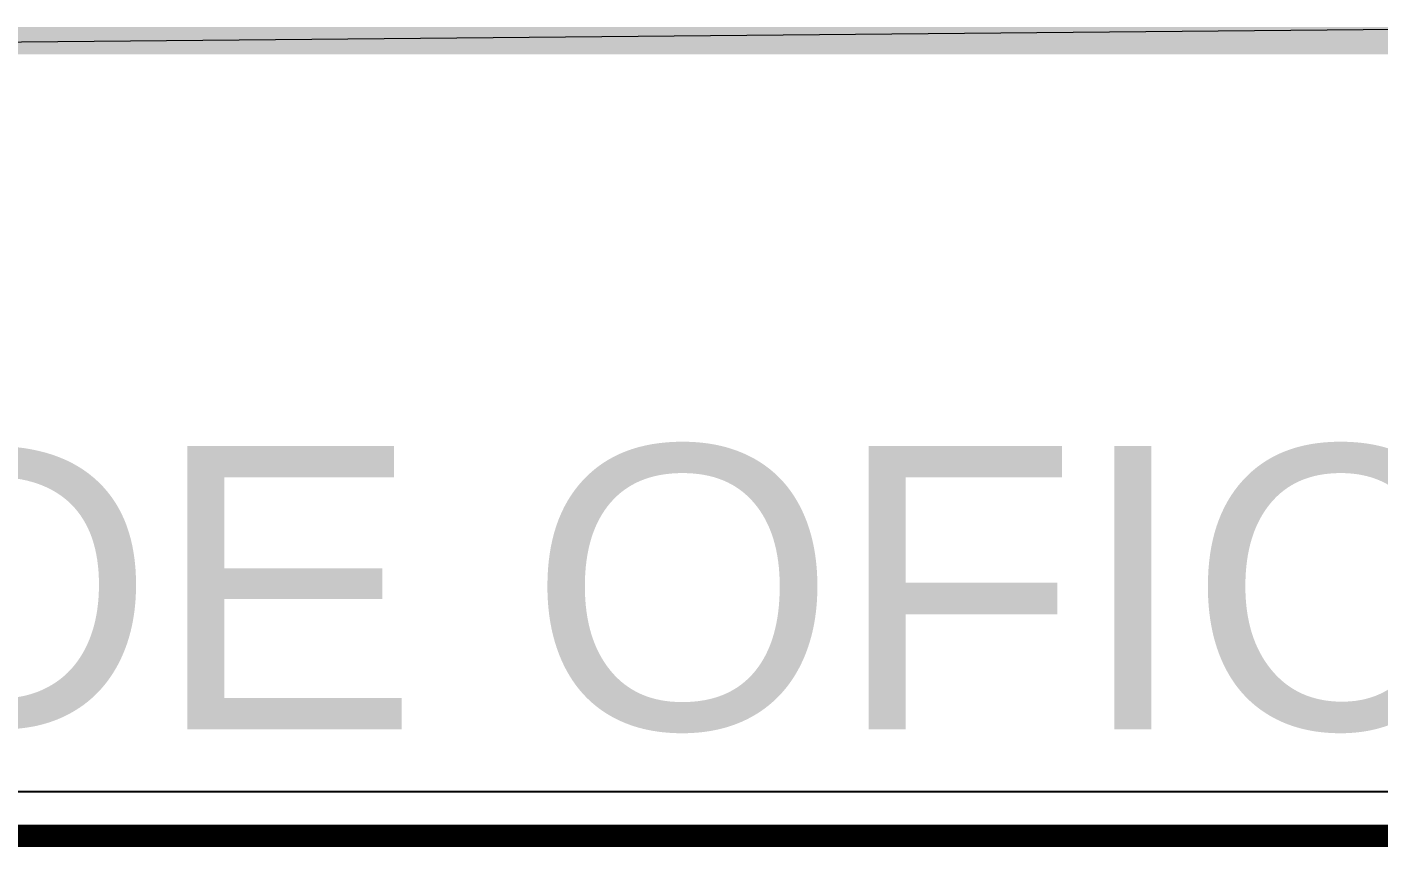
# Model space of a CAD drawing. Header units: millimetres. Extents: x -3 to 3438, y -2371 to 140.
# Drawn here: x 1201.64 to 1214.18, y -14.31 to -6.72 of the extents above; entities that cross this region are included whole.
import ezdxf

# ---------------------------------------------------------------- set-up
doc = ezdxf.new("R2010")
doc.units = ezdxf.units.MM
doc.layers.add('8', color=8, linetype='Continuous')
doc.layers.add('proy ante', color=7, linetype='Continuous')
doc.styles.add('ROMANT', font='arial.ttf', dxfattribs={"height": 22})

msp = doc.modelspace()

# ---------------------------------------------------------------- hatches: boundary and pattern name
at = {"layer": 'proy ante', "true_color": 0xffffff}
for points in [[(1189.15, -6.717), (1189.15, -6.969), (1216.385, -6.717)], [(1189.15, -6.969), (1216.385, -6.717), (1216.385, -6.969)]]:
    msp.add_hatch(color=7, dxfattribs=at).paths.add_polyline_path(points)

# ---------------------------------------------------------------- linework, layer by layer
at = {"layer": '8'}
msp.add_line((1175.41, -13.8), (1227.16, -13.8), dxfattribs=at)
at = {"layer": '8', "const_width": 0.206}
msp.add_lwpolyline([(1175.41, -14.211), (1227.16, -14.211)], dxfattribs=at)
at = {"layer": 'proy ante', "lineweight": 0}
for points in [[(1189.15, -6.717), (1189.15, -6.969), (1216.385, -6.717)], [(1189.15, -6.969), (1216.385, -6.717), (1216.385, -6.969)]]:
    msp.add_lwpolyline(points, dxfattribs=at)

# ---------------------------------------------------------------- texts
at = {"layer": '8', "color": 5, "insert": (1223.609, -13.26), "char_height": 2.625, "attachment_point": 9, "style": 'ROMANT'}
msp.add_mtext('CORTE TIPO DE OFICINAS', dxfattribs=at)

doc.saveas('drawing.dxf')
